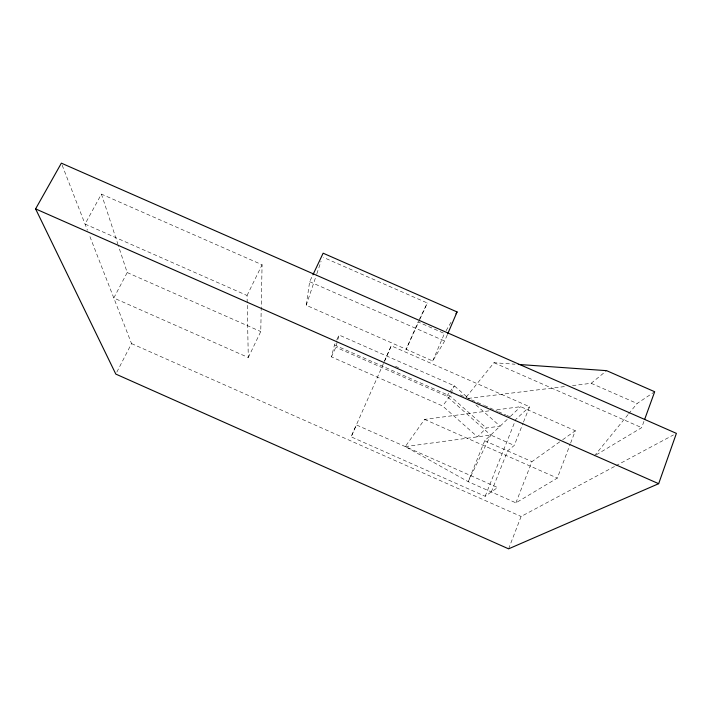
<?xml version="1.0" encoding="UTF-8"?>
<svg xmlns="http://www.w3.org/2000/svg" width="712" height="712" viewBox="0 0 712 712"><rect width="100%" height="100%" fill="white"/><g stroke="black" fill="none" stroke-linecap="round" stroke-linejoin="round"><path stroke-width="0.53" stroke-dasharray="3.56 2.67" d="M248.292 357.531L260.761 331.552L262.078 264.757L101.424 194.109L85.048 224.066L247.055 295.489L248.292 357.531L113.804 297.999L127.199 272.554L118.263 245.364M447.207 335.014L444.644 341.03L432.709 360.975L306.204 305.261L309.658 281.694L312.452 275.793M475.963 404.897L500.1 426.168L486.323 428.019L477.476 436.839L442.633 405.982L331.436 356.881L334.471 344.991L336.304 340.995M331.436 356.881L335.85 347.233L339.046 335.005L454.327 385.824L469.306 399.023M306.204 305.261L316.475 274.841M316.831 273.791L321.076 261.206M596.247 454.808L641.663 427.654L644.271 420.472M489.002 410.868L424.592 419.404L405.279 446.602L468.167 481.677L515.897 502.85L557.309 478.09L570.232 444.128M570.624 443.104L575.323 430.751L520.659 406.668L494.457 410.148M508.608 548.845L521.113 516.476L614.874 466.307M515.897 502.85L531.944 461.634L561.768 440.408M491.324 491.947L507.62 450.883L514.251 445.436L523.115 423.035M523.516 422.011L529.568 406.739L391.253 345.818L351.141 436.83L485.166 496.291L497.59 487.524L356.329 424.904L351.141 436.83M485.166 496.291L515.799 419.368L529.568 406.739M507.22 419.421L484.712 440.755L468.167 481.677L490.737 435.05L446.753 396.175L335.85 347.233M432.709 360.975L444.457 333.536L418.122 321.957L406.178 349.289L419.519 320.106M384.427 361.429L391.253 345.818M336.758 339.998L339.046 335.005M419.973 319.101L427.333 303L323.515 257.45M419.092 319.964L427.333 303M247.055 295.489L262.078 264.757M116.83 372.118L131.533 343.584L89.027 234.292M446.104 330.715L451.034 322.26M446.753 396.175L449.281 392.721M449.904 391.858L454.327 385.824L450.064 395.988L442.633 405.982M466.218 397.091L493.994 362.728L514.972 364.206M594.351 455.938L628.002 414.66M628.696 413.797L637.115 403.482L653.812 392.321M510.379 416.422L520.659 406.668M572.493 385.601L591.165 383.305L606.615 370.658M562.667 439.758L575.323 430.751M615.844 465.782L673.472 434.943M405.279 446.602L490.737 435.05L514.251 445.436M468.122 398.409L567.001 386.278M591.165 383.305L637.115 403.482M309.658 281.694L444.644 341.03M493.994 362.728L641.663 427.654M395.543 366.333L398.578 367.668M460.219 394.857L483.466 405.101M484.472 405.546L497.608 411.34M498.623 411.785L505.698 414.909M506.704 415.354L511.759 417.579M334.471 344.991L450.064 395.988L486.323 428.019M127.199 272.554L260.761 331.552M484.712 440.755L531.944 461.634M424.592 419.404L557.309 478.09M131.533 343.584L521.113 516.476M62.166 165.22L87.442 230.234M101.424 194.109L117.925 244.314"/><path stroke-width="1.07" d="M658.662 483.697L676.4 433.377L61.366 163.155L35.6 208.892L115.816 374.094L508.608 548.845L658.662 483.697L35.6 208.892M644.636 419.439L654.684 391.733L606.615 370.658L518.283 364.437M447.643 334.008L457.068 311.936L323.141 253.196L312.915 274.814M455.974 313.814L457.068 311.936"/></g></svg>
